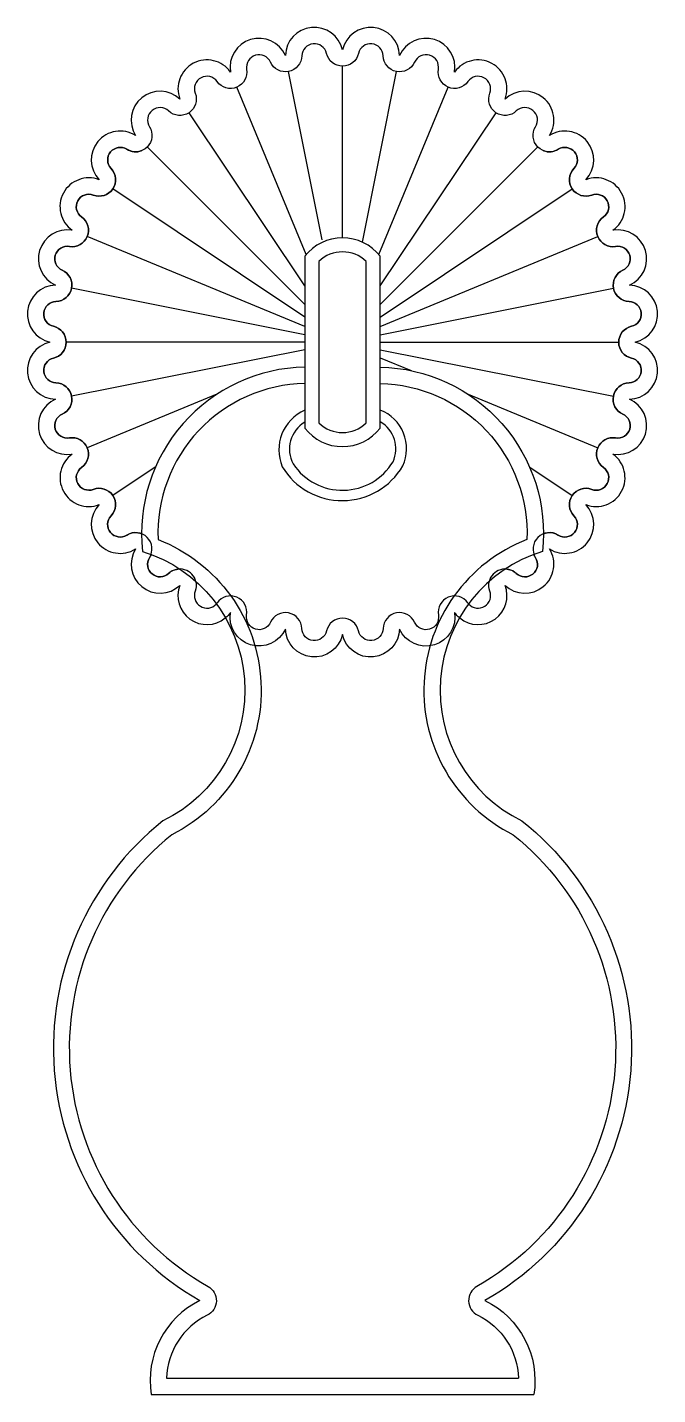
# Model space of a CAD drawing. Header units: metres. Extents: x 286 to 370, y 694 to 878.
import ezdxf

# ---------------------------------------------------------------- set-up
doc = ezdxf.new("R2010")
doc.units = ezdxf.units.M
doc.layers.add('3', color=3, linetype='Continuous')
doc.layers.add('4', color=4, linetype='Continuous')

msp = doc.modelspace()

# ---------------------------------------------------------------- linework, layer by layer
at = {"layer": '3'}
for p, q in [((325.26, 849.66), (320.75, 872.29)), ((327.99, 849.93), (327.99, 873.01)), ((330.67, 849.35), (335.23, 872.29)), ((323.11, 847.68), (313.79, 870.18)), ((332.87, 847.68), (342.19, 870.18)), ((322.93, 843.47), (307.38, 866.75)), ((333.05, 843.47), (348.61, 866.75)), ((322.93, 840.96), (301.75, 862.14)), ((333.05, 840.96), (354.23, 862.14)), ((322.93, 839.28), (297.14, 856.51)), ((333.05, 839.28), (358.85, 856.51)), ((322.93, 837.99), (293.71, 850.1)), ((333.05, 837.99), (362.28, 850.1)), ((322.93, 836.9), (291.6, 843.14)), ((333.05, 836.9), (364.39, 843.14)), ((322.93, 835.9), (290.88, 835.9)), ((322.93, 834.89), (291.6, 828.66)), ((333.05, 835.9), (365.1, 835.9)), ((333.05, 834.89), (364.39, 828.66)), ((333.05, 833.8), (337.21, 832.08)), ((311.13, 828.91), (293.71, 821.7)), ((344.85, 828.91), (362.28, 821.7)), ((302.85, 819.1), (297.14, 815.28)), ((353.14, 819.1), (358.85, 815.28)), ((304.36, 696.61), (351.63, 696.61))]:
    msp.add_line(p, q, dxfattribs=at)
for points in [[(354.99, 810.15, -0.24), (356.96, 809.96, 0.88), (359.08, 812.55, -0.8), (361.46, 816.11, 0.88), (363.04, 819.06, -0.8), (364.68, 823.02, 0.88), (365.65, 826.22, -0.8), (366.49, 830.43, 0.88), (366.81, 833.75, -0.8), (366.81, 838.04, 0.88), (366.49, 841.37, -0.8), (365.65, 845.57, 0.88), (364.68, 848.77, -0.8), (363.04, 852.73, 0.88), (361.46, 855.68, -0.8), (359.08, 859.25, 0.88), (356.96, 861.83, -0.8), (353.93, 864.86, 0.88), (351.34, 866.98, -0.8), (347.78, 869.37, 0.88), (344.83, 870.94, -0.8), (340.87, 872.58, 0.88), (337.67, 873.55, -0.8), (333.46, 874.39, 0.88), (330.14, 874.72, -0.8), (325.85, 874.72, 0.88), (322.52, 874.39, -0.8), (318.32, 873.55, 0.88), (315.12, 872.58, -0.8), (311.16, 870.94, 0.88), (308.21, 869.37, -0.8), (304.64, 866.98, 0.88), (302.06, 864.86, -0.8), (299.03, 861.83, 0.88), (296.91, 859.25, -0.8), (294.52, 855.68, 0.88), (292.95, 852.73, -0.8), (291.31, 848.77, 0.88), (290.34, 845.57, -0.8), (289.5, 841.37, 0.88), (289.17, 838.04, -0.8), (289.17, 833.75, 0.88), (289.5, 830.43, -0.8), (290.34, 826.22, 0.88), (291.31, 823.02, -0.8), (292.95, 819.06, 0.88), (294.52, 816.11, -0.8), (296.91, 812.55, 0.88), (299.03, 809.96, -0.24), (301, 810.15)], [(308.3, 803.7, 0.58), (304.64, 804.81, -0.88), (302.06, 806.93, 0.8), (299.03, 809.96, -0.88), (296.91, 812.55, 0.8), (294.52, 816.11, -0.88), (292.95, 819.06, 0.8), (291.31, 823.02, -0.88), (290.34, 826.22, 0.8), (289.5, 830.43, -0.88), (289.17, 833.75, 0.8), (289.17, 838.04, -0.88), (289.5, 841.37, 0.8), (290.34, 845.57, -0.88), (291.31, 848.77, 0.8), (292.95, 852.73, -0.88), (294.52, 855.68, 0.8), (296.91, 859.25, -0.88), (299.03, 861.83, 0.24), (301, 861.64)], [(354.99, 861.64, 0.24), (356.96, 861.83, -0.88), (359.08, 859.25, 0.8), (361.46, 855.68, -0.88), (363.04, 852.73, 0.8), (364.68, 848.77, -0.88), (365.65, 845.57, 0.8), (366.49, 841.37, -0.88), (366.81, 838.04, 0.8), (366.81, 833.75, -0.88), (366.49, 830.43, 0.8), (365.65, 826.22, -0.88), (364.68, 823.02, 0.8), (363.04, 819.06, -0.88), (361.46, 816.11, 0.8), (359.08, 812.55, -0.88), (356.96, 809.96, 0.8), (353.93, 806.93, -0.88), (351.34, 804.81, 0.58), (347.69, 803.7, 0.58)], [(322.93, 830.35, 0.42), (303.22, 809.37, -0.65), (305.07, 769.68, 0.53), (309.94, 708.97, -0.6), (309.83, 705.08, 0.28), (304.36, 696.61, 0.28)], [(333.05, 830.35, -0.42), (352.77, 809.37, 0.65), (350.91, 769.68, -0.53), (346.05, 708.97, 0.6), (346.16, 705.08, -0.28), (351.63, 696.61, -0.28)], [(322.93, 825.14, 0.4), (321.37, 819.53, 0.55), (334.78, 819.82, 0.39), (333.05, 825.18, 0.2)], [(302.28, 807.38, -0.06), (302.06, 806.93, 0.88), (304.64, 804.81, -0.18), (306.08, 805.41, -0.18)], [(349.9, 805.41, -0.18), (351.34, 804.81, 0.88), (353.93, 806.93, -0.06), (353.71, 807.38)], [(308.3, 803.7, -0.15), (308.21, 802.43, 0.83), (311.03, 800.69, 0.83)], [(344.96, 800.69, 0.83), (347.78, 802.43, -0.15), (347.69, 803.7, -0.15)], [(344.96, 800.69, -0.03), (344.83, 800.85, 0.8), (340.87, 799.21, -0.88), (337.67, 798.24, 0.8), (333.46, 797.41, -0.88), (330.14, 797.08, 0.8), (325.85, 797.08, -0.88), (322.52, 797.41, 0.8), (318.32, 798.24, -0.88), (315.12, 799.21, 0.8), (311.16, 800.85, -0.03), (311.03, 800.69)], [(343.74, 798.82, -0.07), (343.04, 799.58, -0.88), (335.66, 797.34, -0.88), (327.99, 796.59, -0.88), (320.32, 797.34, -0.88), (312.95, 799.58, -0.07), (312.24, 798.82)]]:
    msp.add_lwpolyline(points, format="xyb", dxfattribs=at)
msp.add_lwpolyline([(324.82, 846.74), (324.82, 825.05, 0.41), (331.17, 825.05), (331.17, 846.74, 0.41)], format="xyb", close=True, dxfattribs=at)
at = {"layer": '4'}
msp.add_line((302.3, 694.41), (353.69, 694.41), dxfattribs=at)
for points in [[(343.74, 798.82, 0.77), (349.83, 803.21, 0.88), (355.79, 808.1, 0.88), (360.68, 814.06, 0.88), (364.31, 820.85, 0.88), (366.55, 828.23, 0.88), (367.3, 835.9, 0.88), (366.55, 843.57, 0.88), (364.31, 850.94, 0.88), (360.68, 857.74, 0.88), (355.79, 863.69, 0.88), (349.83, 868.58, 0.88), (343.04, 872.21, 0.88), (335.66, 874.45, 0.88), (327.99, 875.21, 0.88), (320.32, 874.45, 0.88), (312.95, 872.21, 0.88), (306.15, 868.58, 0.88), (300.2, 863.69, 0.88), (295.31, 857.74, 0.88), (291.68, 850.94, 0.88), (289.44, 843.57, 0.88), (288.68, 835.9, 0.88), (289.44, 828.23, 0.88), (291.68, 820.85, 0.88), (295.31, 814.06, 0.88), (300.2, 808.1, 0.88), (306.15, 803.21, 0.77), (312.24, 798.82)], [(322.93, 832.55, 0.44), (301.13, 807.78, -0.68), (303.88, 771.55, 0.53), (308.85, 707.06, 0.33), (302.3, 694.41)], [(333.05, 832.55, -0.44), (354.86, 807.78, 0.68), (352.1, 771.55, -0.53), (347.13, 707.06, -0.33), (353.69, 694.41)], [(322.93, 826.75, 0.41), (319.9, 819.15, 0.57), (336.09, 819.27, 0.43), (333.05, 826.78)]]:
    msp.add_lwpolyline(points, format="xyb", dxfattribs=at)
msp.add_lwpolyline([(322.93, 847.45), (322.93, 824.34, 0.49), (333.05, 824.34), (333.05, 847.45, 0.49)], format="xyb", close=True, dxfattribs=at)

doc.saveas('drawing.dxf')
